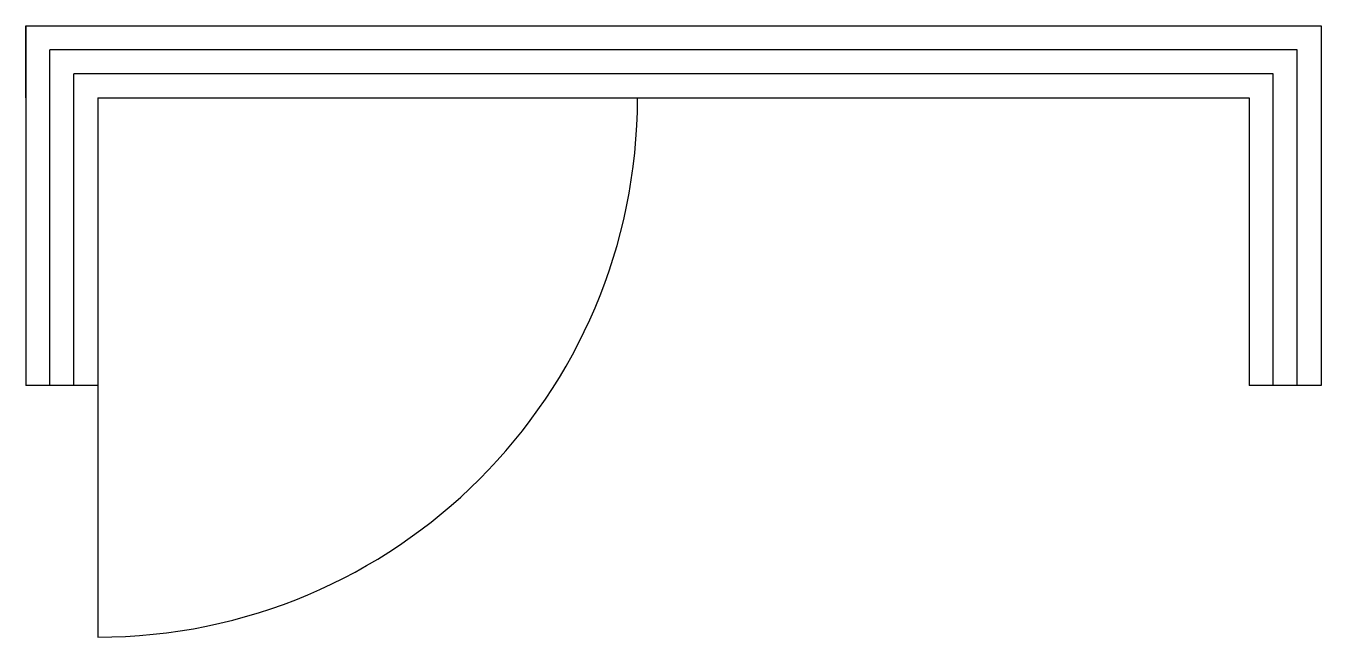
# Model space of a CAD drawing. Header units: millimetres. Extents: x 0 to 1800, y -850 to 0.
import ezdxf

# ---------------------------------------------------------------- set-up
doc = ezdxf.new("R2010")
doc.units = ezdxf.units.MM
doc.layers.add('@F15_Gridline_Glass', color=134, linetype='Continuous')

msp = doc.modelspace()

# ---------------------------------------------------------------- linework, layer by layer
at = {"layer": '@F15_Gridline_Glass'}
for p, q in [((0, -100), (0, 0)), ((0, 0), (1800, 0)), ((0, 0), (0, -500)), ((1800, 0), (1800, -500)), ((1766.7, -33.3), (33.3, -33.3)), ((33.3, -500), (33.3, -33.3)), ((1766.7, -500), (1766.7, -33.3)), ((1733.3, -66.7), (66.7, -66.7)), ((66.7, -500), (66.7, -66.7)), ((1733.3, -500), (1733.3, -66.7)), ((100, -100), (1700, -100)), ((100, -100), (100, -850)), ((100, -100), (100, -500)), ((1700, -100), (1700, -500)), ((100, -500), (0, -500)), ((1800, -500), (1700, -500))]:
    msp.add_line(p, q, dxfattribs=at)
msp.add_arc((100, -100), 750, 270, 360, dxfattribs=at)

doc.saveas('drawing.dxf')
